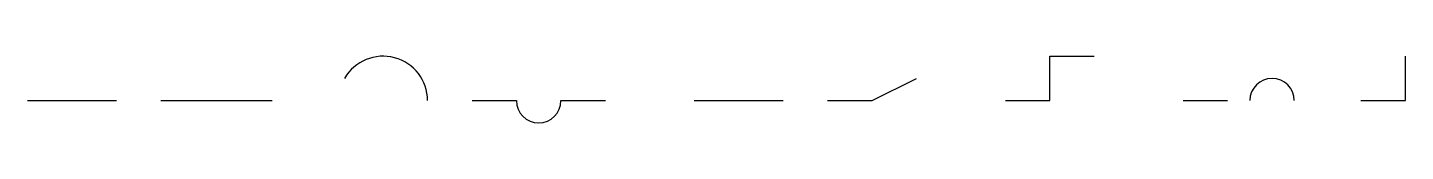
# Model space of a CAD drawing. Header units: millimetres. Extents: x 0 to 310, y -5 to 10.
import ezdxf

# ---------------------------------------------------------------- set-up
doc = ezdxf.new("R2010")
doc.units = ezdxf.units.MM

msp = doc.modelspace()

# ---------------------------------------------------------------- linework, layer by layer
for p, q in [((310, 0), (310, 10)), ((0, 0), (20, 0)), ((30, 0), (55, 0)), ((150, 0), (170, 0)), ((260, 0), (270, 0)), ((300, 0), (310, 0))]:
    msp.add_line(p, q)
for points in [[(220, 0), (230, 0), (230, 10), (240, 10)], [(180, 0), (190, 0), (200, 5)]]:
    msp.add_lwpolyline(points)
msp.add_lwpolyline([(100, 0), (110, 0, 1), (120, 0), (130, 0)], format="xyb")
for centre, radius, end in [((80, 0), 10, 150), ((280, 0), 5, 180)]:
    msp.add_arc(centre, radius, 0, end)

doc.saveas('drawing.dxf')
